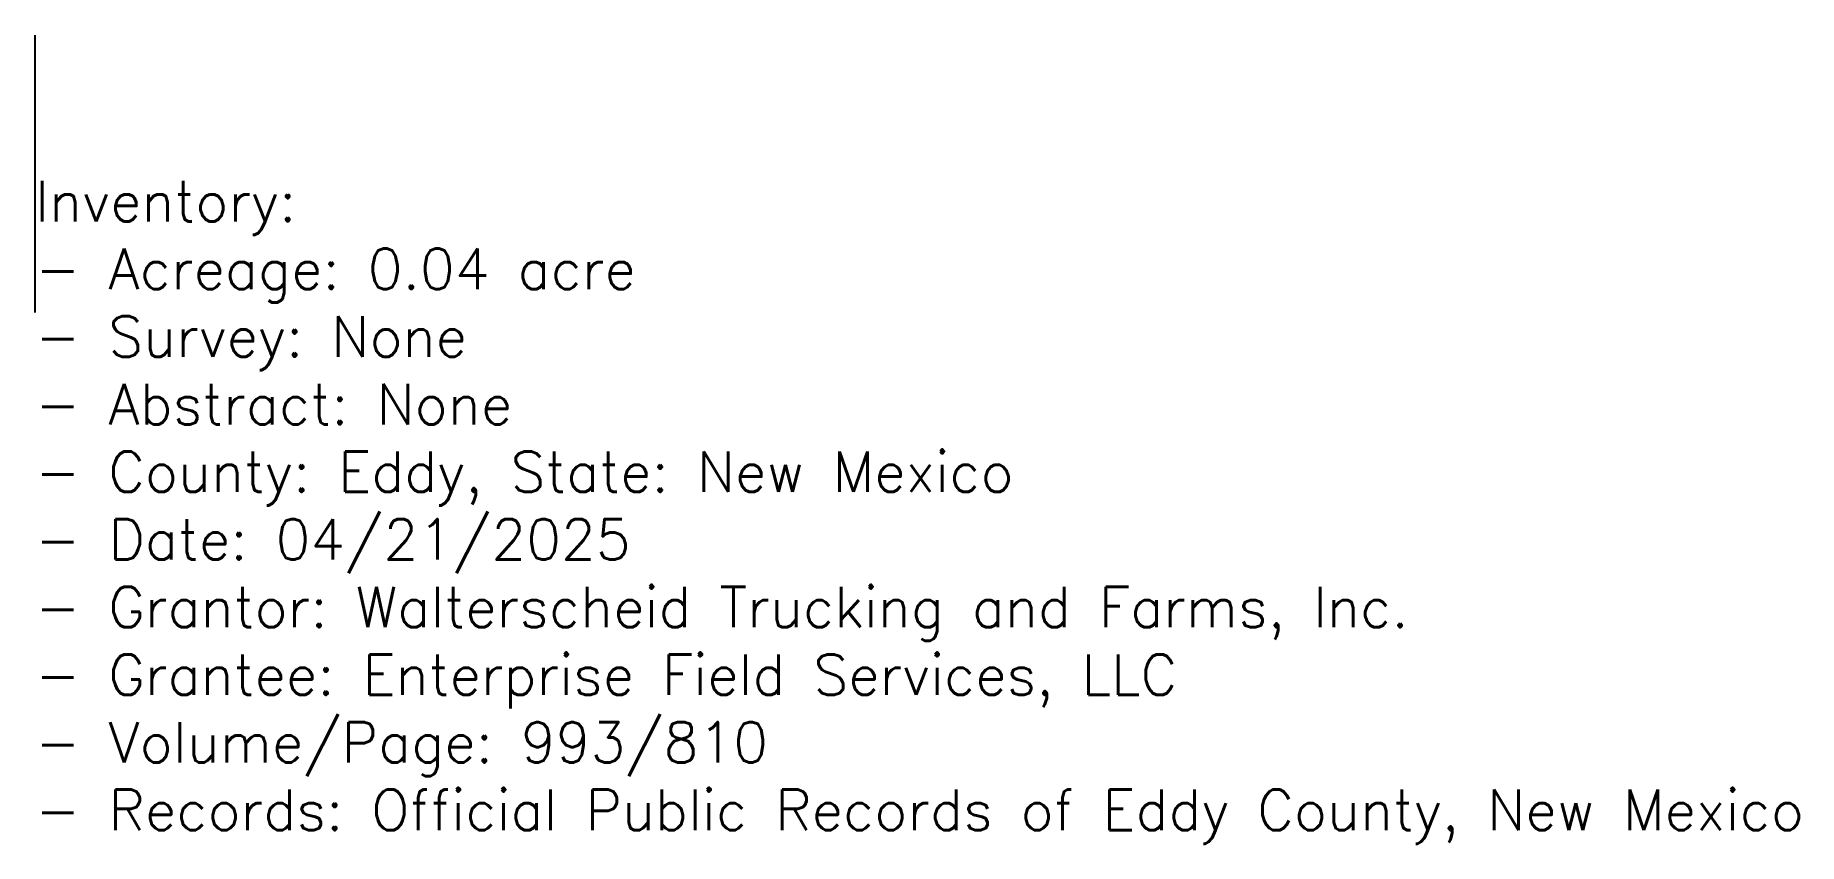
# Model space of a CAD drawing. Header units: feet. Extents: x 0 to 1085, y -327 to 171.
import ezdxf

# ---------------------------------------------------------------- set-up
doc = ezdxf.new("R2010")
doc.units = ezdxf.units.FT
doc.header["$MEASUREMENT"] = 0
doc.styles.get("Standard").update_dxf_attribs({"font": 'simplex.shx'})

msp = doc.modelspace()

# ---------------------------------------------------------------- linework, layer by layer
msp.add_lwpolyline([(0, 0), (0, 32.03), (0, 85.42), (0, 117.45), (0, 170.84)])

# ---------------------------------------------------------------- texts
at = {"insert": (0, 81.148), "char_height": 25, "attachment_point": 1}
msp.add_mtext('Inventory:^J- Acreage: 0.04 acre^J- Survey: None^J- Abstract: None^J- County: Eddy, State: New Mexico^J- Date: 04/21/2025^J- Grantor: Walterscheid Trucking and Farms, Inc.^J- Grantee: Enterprise Field Services, LLC^J- Volume/Page: 993/810^J- Records: Official Public Records of Eddy County, New Mexico', dxfattribs=at)

doc.saveas('drawing.dxf')
